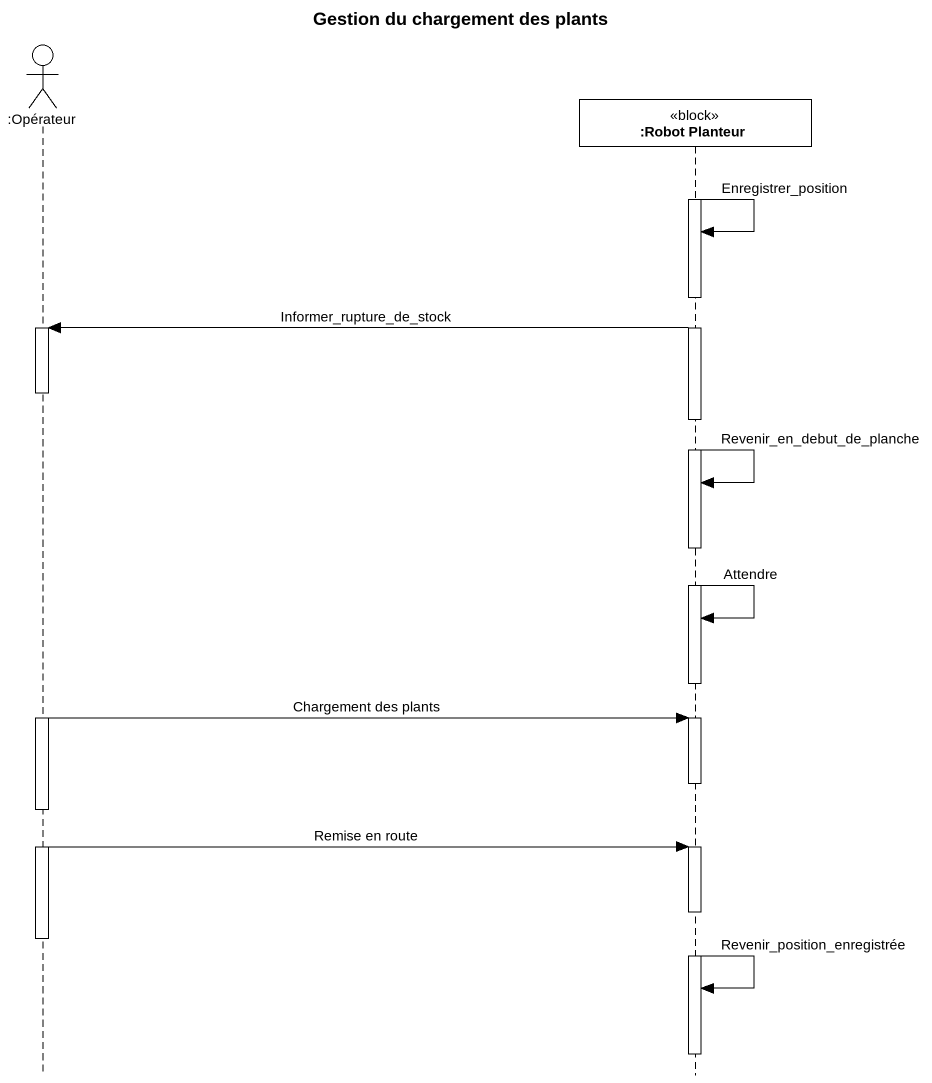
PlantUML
@startuml
title Gestion du chargement des plants
hide footbox
actor ":Opérateur" as Opérateur
participant ":Robot Planteur" as Robot_Planteur <<block>>

activate Robot_Planteur
Robot_Planteur -> Robot_Planteur : Enregistrer_position
Robot_Planteur -> Opérateur : Informer_rupture_de_stock
activate Opérateur
deactivate Opérateur
Robot_Planteur -> Robot_Planteur : Revenir_en_debut_de_planche
Robot_Planteur -> Robot_Planteur : Attendre
deactivate Robot_Planteur
activate Opérateur
Opérateur -> Robot_Planteur : Chargement des plants
activate Robot_Planteur
deactivate Robot_Planteur
Opérateur -> Robot_Planteur : Remise en route
activate Robot_Planteur
deactivate Opérateur
Robot_Planteur -> Robot_Planteur : Revenir_position_enregistrée
deactivate Robot_Planteur
@enduml
